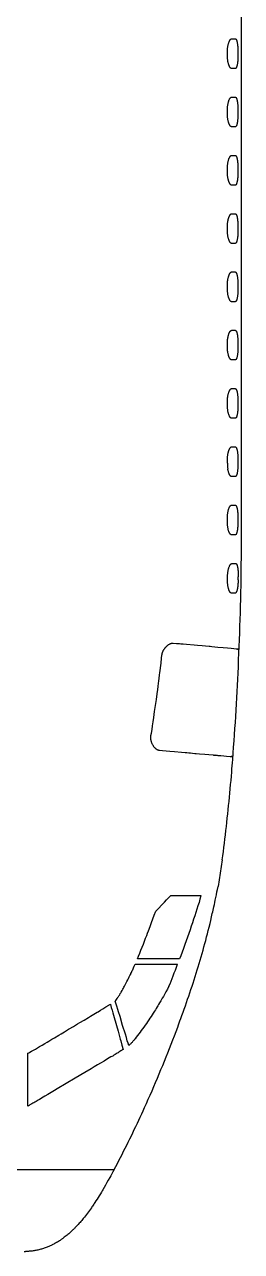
# Model space of a CAD drawing. Extents: x -62750 to 17911, y -49048 to 6133.
# Drawn here: x -222 to 1764, y -49048 to -37821 of the extents above; entities that cross this region are included whole.
import ezdxf

# ---------------------------------------------------------------- set-up
doc = ezdxf.new("R2010")
doc.units = 0
doc.layers.get('0').update_dxf_attribs({"linetype": 'CONTINUOUS'})

msp = doc.modelspace()

# ---------------------------------------------------------------- linework, layer by layer
at = {"color": 7}
for p, q in [((1764, -42698), (1764, -25159)), ((1674, -37951), (1707, -37951)), ((1731, -38073), (1731, -38101)), ((1707, -38223), (1674, -38223)), ((1674, -38485), (1707, -38485)), ((1731, -38607), (1731, -38635)), ((1707, -38757), (1674, -38757)), ((1674, -39018), (1707, -39018)), ((1731, -39140), (1731, -39168)), ((1707, -39290), (1674, -39290)), ((1674, -39552), (1707, -39552)), ((1731, -39674), (1731, -39702)), ((1707, -39824), (1674, -39824)), ((1674, -40085), (1707, -40085)), ((1731, -40207), (1731, -40235)), ((1707, -40357), (1674, -40357)), ((1674, -40618), (1707, -40618)), ((1731, -40740), (1731, -40768)), ((1707, -40890), (1674, -40890)), ((1674, -41152), (1707, -41152)), ((1731, -41274), (1731, -41302)), ((1707, -41424), (1674, -41424)), ((1674, -41685), (1707, -41685)), ((1731, -41807), (1731, -41835)), ((1707, -41957), (1674, -41957)), ((1673, -42219), (1706, -42219)), ((1635, -42369), (1635, -42341)), ((1731, -42341), (1731, -42369)), ((1706, -42491), (1673, -42491)), ((1588, -45464), (1549, -45709)), ((974, -46419), (1179, -46419)), ((-192, -47717), (-192, -47236))]:
    msp.add_line(p, q, dxfattribs=at)
at = {"color": 7, "ltscale": 0.35}
for p, q in [((1635, -38087), (1635, -38073)), ((1635, -38101), (1635, -38087)), ((1635, -38621), (1635, -38607)), ((1635, -38635), (1635, -38621)), ((1635, -39154), (1635, -39140)), ((1635, -39168), (1635, -39154)), ((1635, -39688), (1635, -39674)), ((1635, -40221), (1635, -40207)), ((1635, -40235), (1635, -40221)), ((1635, -40754), (1635, -40740)), ((1635, -40768), (1635, -40754)), ((1635, -41288), (1635, -41274)), ((1635, -41302), (1635, -41288)), ((1635, -41821), (1635, -41807)), ((1635, -41835), (1635, -41821))]:
    msp.add_line(p, q, dxfattribs=at)
at = {"color": 7, "ltscale": 0.350098}
msp.add_line((1635, -39702), (1635, -39688), dxfattribs=at)
at = {"color": 7, "ltscale": 0.011432}
msp.add_line((1763, -42698), (1764, -42698), dxfattribs=at)
at = {"color": 7, "ltscale": 0.253932}
msp.add_line((1478, -43513), (1467, -43513), dxfattribs=at)
at = {"color": 7, "ltscale": 0.017875}
msp.add_line((1742, -43537), (1742, -43537), dxfattribs=at)
at = {"color": 7, "ltscale": 0.02257}
msp.add_line((1262, -44483), (1263, -44483), dxfattribs=at)
at = {"color": 7, "ltscale": 0.031787}
msp.add_line((1506, -44504), (1507, -44505), dxfattribs=at)
at = {"color": 7, "ltscale": 0.000836182}
msp.add_line((1587, -45464), (1587, -45464), dxfattribs=at)
at = {"color": 7, "ltscale": 0.023688}
msp.add_line((1587, -45464), (1588, -45464), dxfattribs=at)
at = {"color": 7, "ltscale": 0.023914}
msp.add_line((1588, -45464), (1587, -45464), dxfattribs=at)
at = {"color": 7, "ltscale": 0.000907806}
msp.add_line((634, -46722), (634, -46722), dxfattribs=at)
at = {"color": 7, "ltscale": 0.00378}
msp.add_line((634, -46722), (634, -46722), dxfattribs=at)
at = {"color": 7, "ltscale": 0.000425159}
msp.add_line((790, -47101), (790, -47101), dxfattribs=at)
at = {"color": 7, "ltscale": 0.004796}
msp.add_line((790, -47101), (790, -47101), dxfattribs=at)
at = {"color": 7, "ltscale": 0.048145}
msp.add_line((-192, -47236), (-192, -47234), dxfattribs=at)
at = {"color": 7}
for points in [[(1635, -38073), (1635, -38066), (1635, -38059), (1636, -38051), (1636, -38044), (1637, -38039), (1637, -38034), (1638, -38029), (1639, -38024), (1639, -38020), (1640, -38015), (1641, -38009), (1643, -38003), (1644, -37998), (1645, -37993), (1647, -37988), (1648, -37984), (1650, -37979), (1651, -37976), (1653, -37972), (1654, -37969), (1656, -37966), (1657, -37965), (1658, -37964), (1659, -37961), (1661, -37959), (1662, -37958), (1662, -37957), (1663, -37956), (1664, -37955), (1666, -37955), (1667, -37954), (1668, -37953), (1669, -37952), (1670, -37952), (1671, -37952), (1672, -37952), (1673, -37951), (1674, -37951)], [(1707, -37951), (1707, -37951), (1708, -37952), (1709, -37952), (1710, -37952), (1710, -37953), (1711, -37953), (1712, -37954), (1713, -37955), (1713, -37955), (1714, -37956), (1715, -37957), (1715, -37958), (1716, -37960), (1717, -37962), (1718, -37963), (1719, -37965), (1720, -37968), (1721, -37971), (1722, -37975), (1723, -37978), (1723, -37982), (1724, -37986), (1725, -37988), (1725, -37991), (1726, -37996), (1727, -38001), (1727, -38006), (1728, -38010), (1728, -38014), (1729, -38022), (1730, -38029), (1730, -38037), (1730, -38045), (1731, -38052), (1731, -38058), (1731, -38063), (1731, -38073)], [(1674, -38223), (1673, -38223), (1672, -38223), (1671, -38223), (1670, -38223), (1669, -38222), (1668, -38222), (1667, -38221), (1665, -38220), (1664, -38219), (1664, -38219), (1663, -38218), (1662, -38217), (1661, -38216), (1660, -38214), (1658, -38212), (1657, -38211), (1656, -38209), (1655, -38207), (1654, -38206), (1654, -38204), (1653, -38202), (1651, -38199), (1650, -38195), (1648, -38191), (1647, -38187), (1646, -38183), (1645, -38180), (1644, -38178), (1643, -38172), (1641, -38166), (1640, -38161), (1639, -38155), (1638, -38149), (1638, -38143), (1637, -38137), (1636, -38131), (1636, -38126), (1636, -38121), (1635, -38116), (1635, -38113), (1635, -38109), (1635, -38101)], [(1731, -38101), (1731, -38111), (1731, -38120), (1730, -38130), (1730, -38139), (1729, -38147), (1729, -38154), (1729, -38159), (1728, -38163), (1727, -38168), (1727, -38174), (1726, -38179), (1725, -38185), (1724, -38190), (1724, -38193), (1723, -38195), (1722, -38199), (1721, -38203), (1720, -38206), (1719, -38209), (1718, -38211), (1718, -38212), (1717, -38214), (1716, -38215), (1715, -38216), (1715, -38218), (1714, -38219), (1713, -38220), (1712, -38221), (1712, -38221), (1711, -38222), (1710, -38222), (1710, -38223), (1709, -38223), (1708, -38223), (1707, -38223), (1707, -38223)], [(1635, -38607), (1635, -38599), (1635, -38592), (1636, -38585), (1636, -38577), (1637, -38572), (1637, -38567), (1638, -38562), (1638, -38559), (1639, -38555), (1640, -38551), (1641, -38547), (1641, -38542), (1643, -38537), (1644, -38531), (1645, -38526), (1647, -38521), (1648, -38519), (1649, -38516), (1649, -38514), (1650, -38512), (1652, -38509), (1653, -38505), (1655, -38502), (1656, -38500), (1658, -38497), (1659, -38495), (1661, -38493), (1662, -38492), (1662, -38491), (1663, -38490), (1664, -38489), (1666, -38488), (1667, -38487), (1668, -38486), (1669, -38486), (1670, -38486), (1671, -38485), (1672, -38485), (1673, -38485), (1674, -38485)], [(1707, -38485), (1707, -38485), (1708, -38485), (1709, -38485), (1710, -38486), (1710, -38486), (1711, -38486), (1712, -38487), (1712, -38487), (1713, -38488), (1714, -38489), (1715, -38490), (1715, -38491), (1716, -38492), (1716, -38493), (1717, -38494), (1718, -38497), (1719, -38499), (1720, -38501), (1720, -38503), (1721, -38505), (1722, -38508), (1722, -38510), (1723, -38513), (1724, -38517), (1725, -38521), (1725, -38524), (1726, -38527), (1727, -38534), (1728, -38541), (1728, -38546), (1729, -38552), (1729, -38559), (1730, -38563), (1730, -38568), (1730, -38578), (1731, -38587), (1731, -38597), (1731, -38607)], [(1674, -38757), (1672, -38757), (1671, -38757), (1670, -38756), (1669, -38756), (1668, -38755), (1667, -38755), (1667, -38754), (1666, -38754), (1664, -38753), (1663, -38751), (1662, -38750), (1661, -38749), (1659, -38747), (1659, -38746), (1658, -38745), (1657, -38743), (1656, -38742), (1655, -38739), (1653, -38736), (1652, -38733), (1650, -38730), (1649, -38727), (1648, -38724), (1647, -38720), (1646, -38718), (1645, -38715), (1645, -38713), (1644, -38710), (1642, -38704), (1641, -38698), (1640, -38692), (1639, -38686), (1638, -38681), (1637, -38675), (1637, -38669), (1636, -38663), (1636, -38657), (1636, -38654), (1635, -38650), (1635, -38646), (1635, -38642), (1635, -38635)], [(1731, -38635), (1731, -38644), (1731, -38653), (1730, -38662), (1730, -38671), (1729, -38680), (1729, -38687), (1728, -38694), (1728, -38701), (1727, -38707), (1726, -38714), (1725, -38717), (1725, -38720), (1724, -38724), (1723, -38728), (1722, -38732), (1721, -38735), (1720, -38739), (1720, -38741), (1719, -38743), (1718, -38744), (1718, -38746), (1717, -38748), (1716, -38749), (1715, -38750), (1715, -38751), (1714, -38752), (1713, -38753), (1712, -38754), (1712, -38755), (1711, -38755), (1710, -38756), (1710, -38756), (1709, -38756), (1708, -38757), (1707, -38757), (1707, -38757)], [(1635, -39140), (1635, -39134), (1635, -39128), (1636, -39122), (1636, -39115), (1636, -39109), (1637, -39103), (1638, -39098), (1638, -39093), (1639, -39088), (1640, -39082), (1641, -39076), (1643, -39070), (1644, -39065), (1645, -39062), (1645, -39059), (1647, -39054), (1648, -39052), (1649, -39050), (1649, -39047), (1650, -39045), (1652, -39042), (1653, -39039), (1655, -39036), (1656, -39033), (1658, -39030), (1659, -39028), (1661, -39026), (1662, -39025), (1662, -39024), (1663, -39023), (1664, -39022), (1666, -39021), (1667, -39020), (1668, -39020), (1669, -39019), (1670, -39019), (1671, -39019), (1672, -39018), (1673, -39018), (1674, -39018)], [(1707, -39018), (1707, -39018), (1708, -39018), (1709, -39019), (1710, -39019), (1710, -39019), (1711, -39020), (1712, -39021), (1713, -39022), (1713, -39022), (1714, -39023), (1715, -39024), (1715, -39025), (1716, -39027), (1717, -39029), (1718, -39030), (1719, -39032), (1720, -39035), (1721, -39038), (1722, -39042), (1723, -39045), (1723, -39049), (1724, -39052), (1725, -39055), (1725, -39058), (1726, -39063), (1727, -39068), (1727, -39073), (1728, -39077), (1728, -39081), (1729, -39089), (1730, -39096), (1730, -39104), (1730, -39112), (1731, -39119), (1731, -39124), (1731, -39130), (1731, -39140)], [(1674, -39290), (1672, -39290), (1671, -39290), (1670, -39290), (1669, -39289), (1668, -39289), (1667, -39288), (1667, -39288), (1666, -39287), (1664, -39286), (1663, -39285), (1662, -39283), (1661, -39282), (1659, -39281), (1659, -39279), (1658, -39278), (1657, -39277), (1656, -39275), (1655, -39273), (1653, -39270), (1652, -39267), (1650, -39263), (1649, -39260), (1648, -39257), (1647, -39254), (1646, -39251), (1645, -39249), (1645, -39246), (1644, -39243), (1642, -39238), (1641, -39232), (1640, -39226), (1639, -39220), (1638, -39214), (1637, -39208), (1637, -39202), (1636, -39197), (1636, -39191), (1636, -39187), (1635, -39183), (1635, -39179), (1635, -39176), (1635, -39168)], [(1731, -39168), (1731, -39176), (1731, -39186), (1730, -39196), (1730, -39201), (1730, -39206), (1729, -39214), (1729, -39221), (1728, -39228), (1728, -39234), (1727, -39241), (1726, -39248), (1725, -39251), (1725, -39254), (1724, -39257), (1724, -39260), (1722, -39264), (1721, -39268), (1721, -39270), (1720, -39272), (1719, -39275), (1719, -39277), (1718, -39279), (1717, -39281), (1716, -39282), (1715, -39283), (1715, -39285), (1714, -39286), (1713, -39287), (1712, -39288), (1712, -39288), (1711, -39289), (1710, -39289), (1710, -39289), (1709, -39290), (1708, -39290), (1707, -39290), (1707, -39290)], [(1635, -39674), (1635, -39666), (1635, -39659), (1636, -39652), (1636, -39644), (1637, -39639), (1637, -39634), (1638, -39629), (1639, -39622), (1640, -39616), (1641, -39613), (1641, -39609), (1642, -39606), (1643, -39603), (1644, -39598), (1645, -39593), (1647, -39588), (1648, -39584), (1650, -39580), (1651, -39576), (1653, -39573), (1654, -39570), (1656, -39567), (1657, -39565), (1658, -39564), (1659, -39562), (1661, -39559), (1662, -39559), (1662, -39558), (1663, -39557), (1664, -39556), (1666, -39555), (1667, -39554), (1668, -39553), (1669, -39553), (1670, -39552), (1671, -39552), (1672, -39552), (1673, -39552), (1674, -39552)], [(1707, -39552), (1707, -39552), (1708, -39552), (1709, -39552), (1710, -39552), (1710, -39553), (1711, -39553), (1712, -39554), (1713, -39555), (1713, -39556), (1714, -39556), (1715, -39557), (1715, -39558), (1716, -39560), (1717, -39562), (1718, -39564), (1719, -39565), (1720, -39568), (1721, -39571), (1722, -39575), (1723, -39578), (1723, -39582), (1724, -39586), (1725, -39589), (1725, -39592), (1726, -39596), (1727, -39601), (1727, -39606), (1728, -39610), (1728, -39614), (1729, -39622), (1730, -39630), (1730, -39637), (1730, -39645), (1731, -39653), (1731, -39658), (1731, -39663), (1731, -39674)], [(1674, -39824), (1673, -39824), (1672, -39824), (1671, -39823), (1670, -39823), (1669, -39823), (1668, -39822), (1667, -39821), (1665, -39820), (1664, -39819), (1664, -39819), (1663, -39818), (1662, -39817), (1661, -39816), (1660, -39814), (1658, -39813), (1657, -39811), (1656, -39809), (1655, -39807), (1654, -39806), (1654, -39804), (1653, -39802), (1651, -39799), (1650, -39795), (1648, -39791), (1647, -39787), (1646, -39783), (1645, -39781), (1644, -39778), (1643, -39772), (1641, -39767), (1640, -39761), (1639, -39755), (1638, -39750), (1638, -39744), (1637, -39738), (1636, -39731), (1636, -39727), (1636, -39722), (1635, -39717), (1635, -39713), (1635, -39709), (1635, -39702)], [(1731, -39702), (1731, -39711), (1731, -39720), (1730, -39730), (1730, -39739), (1729, -39747), (1729, -39755), (1729, -39759), (1728, -39763), (1727, -39769), (1727, -39774), (1726, -39779), (1725, -39785), (1724, -39790), (1724, -39793), (1723, -39795), (1722, -39799), (1721, -39803), (1720, -39806), (1719, -39809), (1718, -39811), (1718, -39812), (1717, -39815), (1716, -39816), (1715, -39817), (1715, -39818), (1714, -39819), (1713, -39820), (1712, -39821), (1712, -39822), (1711, -39822), (1710, -39822), (1710, -39823), (1709, -39823), (1708, -39823), (1707, -39824), (1707, -39824)], [(1635, -40207), (1635, -40200), (1635, -40192), (1636, -40185), (1636, -40178), (1637, -40172), (1637, -40167), (1638, -40162), (1639, -40158), (1639, -40153), (1640, -40149), (1641, -40143), (1643, -40137), (1644, -40131), (1645, -40126), (1647, -40122), (1648, -40117), (1650, -40113), (1651, -40109), (1653, -40106), (1654, -40103), (1656, -40100), (1657, -40098), (1658, -40097), (1659, -40095), (1661, -40093), (1662, -40092), (1662, -40091), (1663, -40090), (1664, -40089), (1666, -40088), (1667, -40087), (1668, -40086), (1669, -40086), (1670, -40086), (1671, -40085), (1672, -40085), (1673, -40085), (1674, -40085)], [(1707, -40085), (1707, -40085), (1708, -40085), (1709, -40086), (1710, -40086), (1710, -40086), (1711, -40087), (1712, -40087), (1712, -40088), (1713, -40088), (1714, -40089), (1715, -40091), (1715, -40091), (1716, -40092), (1716, -40093), (1717, -40095), (1718, -40097), (1719, -40099), (1720, -40102), (1720, -40104), (1721, -40106), (1722, -40108), (1722, -40110), (1723, -40114), (1724, -40117), (1725, -40121), (1725, -40124), (1726, -40128), (1727, -40134), (1728, -40141), (1728, -40147), (1729, -40153), (1729, -40159), (1730, -40163), (1730, -40168), (1730, -40178), (1731, -40187), (1731, -40197), (1731, -40207)], [(1674, -40357), (1673, -40357), (1672, -40357), (1671, -40357), (1670, -40356), (1669, -40356), (1668, -40355), (1667, -40355), (1665, -40354), (1664, -40353), (1664, -40352), (1663, -40351), (1662, -40351), (1661, -40350), (1660, -40348), (1658, -40346), (1657, -40344), (1656, -40342), (1655, -40341), (1654, -40339), (1654, -40337), (1653, -40336), (1651, -40332), (1650, -40329), (1648, -40325), (1647, -40321), (1646, -40317), (1645, -40314), (1644, -40311), (1643, -40306), (1641, -40300), (1640, -40294), (1639, -40289), (1638, -40283), (1638, -40277), (1637, -40271), (1636, -40265), (1636, -40260), (1636, -40255), (1635, -40250), (1635, -40246), (1635, -40243), (1635, -40235)], [(1731, -40235), (1731, -40244), (1731, -40254), (1730, -40263), (1730, -40272), (1729, -40280), (1729, -40288), (1729, -40292), (1728, -40296), (1727, -40302), (1727, -40307), (1726, -40312), (1725, -40318), (1724, -40324), (1724, -40326), (1723, -40329), (1722, -40333), (1721, -40336), (1720, -40340), (1719, -40343), (1718, -40344), (1718, -40346), (1717, -40348), (1716, -40349), (1715, -40350), (1715, -40351), (1714, -40352), (1713, -40353), (1712, -40355), (1712, -40355), (1711, -40355), (1710, -40356), (1710, -40356), (1709, -40357), (1708, -40357), (1707, -40357), (1707, -40357)], [(1635, -40740), (1635, -40733), (1635, -40726), (1636, -40718), (1636, -40711), (1637, -40706), (1637, -40701), (1638, -40696), (1638, -40692), (1639, -40689), (1640, -40685), (1641, -40680), (1641, -40676), (1643, -40670), (1644, -40665), (1645, -40660), (1647, -40655), (1648, -40650), (1649, -40648), (1650, -40646), (1651, -40644), (1652, -40642), (1653, -40639), (1655, -40636), (1656, -40633), (1658, -40631), (1659, -40628), (1661, -40626), (1662, -40625), (1662, -40624), (1663, -40623), (1665, -40622), (1666, -40622), (1667, -40621), (1668, -40620), (1670, -40619), (1670, -40619), (1671, -40619), (1672, -40619), (1673, -40618), (1674, -40618)], [(1707, -40618), (1707, -40618), (1708, -40619), (1709, -40619), (1710, -40619), (1710, -40620), (1711, -40620), (1712, -40620), (1712, -40621), (1713, -40622), (1714, -40623), (1715, -40624), (1715, -40625), (1716, -40626), (1716, -40627), (1717, -40628), (1718, -40630), (1719, -40632), (1720, -40635), (1720, -40637), (1721, -40639), (1722, -40641), (1722, -40643), (1723, -40647), (1724, -40651), (1725, -40655), (1725, -40658), (1726, -40661), (1727, -40667), (1728, -40674), (1728, -40680), (1729, -40686), (1729, -40692), (1730, -40697), (1730, -40702), (1730, -40711), (1731, -40721), (1731, -40731), (1731, -40740)], [(1674, -40890), (1672, -40890), (1671, -40890), (1670, -40890), (1669, -40889), (1668, -40889), (1667, -40888), (1667, -40888), (1666, -40887), (1664, -40886), (1663, -40885), (1662, -40884), (1661, -40882), (1659, -40881), (1659, -40880), (1658, -40878), (1657, -40877), (1656, -40875), (1655, -40873), (1653, -40870), (1652, -40867), (1650, -40863), (1649, -40860), (1648, -40857), (1647, -40854), (1646, -40851), (1645, -40849), (1645, -40846), (1644, -40843), (1642, -40838), (1641, -40832), (1640, -40826), (1639, -40820), (1638, -40814), (1637, -40808), (1637, -40803), (1636, -40797), (1636, -40791), (1636, -40787), (1635, -40783), (1635, -40780), (1635, -40776), (1635, -40768)], [(1731, -40768), (1731, -40778), (1731, -40787), (1730, -40797), (1730, -40806), (1729, -40814), (1729, -40821), (1729, -40826), (1728, -40830), (1727, -40835), (1727, -40841), (1726, -40846), (1725, -40852), (1724, -40857), (1724, -40860), (1723, -40862), (1722, -40866), (1721, -40870), (1720, -40873), (1719, -40876), (1718, -40878), (1718, -40879), (1717, -40881), (1716, -40882), (1715, -40883), (1715, -40885), (1714, -40886), (1713, -40887), (1712, -40888), (1712, -40888), (1711, -40889), (1710, -40889), (1710, -40890), (1709, -40890), (1708, -40890), (1707, -40890), (1707, -40890)], [(1635, -41274), (1635, -41266), (1635, -41259), (1636, -41252), (1636, -41244), (1637, -41239), (1637, -41234), (1638, -41229), (1639, -41225), (1639, -41220), (1640, -41216), (1641, -41210), (1643, -41204), (1644, -41198), (1645, -41193), (1647, -41189), (1648, -41184), (1650, -41180), (1651, -41176), (1653, -41173), (1654, -41170), (1656, -41167), (1657, -41165), (1658, -41164), (1659, -41162), (1661, -41160), (1662, -41159), (1662, -41158), (1663, -41157), (1664, -41156), (1666, -41155), (1667, -41154), (1668, -41153), (1669, -41153), (1670, -41153), (1671, -41152), (1672, -41152), (1673, -41152), (1674, -41152)], [(1707, -41152), (1707, -41152), (1708, -41152), (1709, -41152), (1710, -41153), (1710, -41153), (1711, -41153), (1712, -41154), (1713, -41155), (1713, -41156), (1714, -41157), (1715, -41157), (1715, -41158), (1716, -41160), (1717, -41162), (1718, -41164), (1719, -41165), (1720, -41168), (1721, -41172), (1722, -41175), (1723, -41179), (1723, -41182), (1724, -41186), (1725, -41189), (1725, -41192), (1726, -41197), (1727, -41201), (1727, -41207), (1728, -41210), (1728, -41214), (1729, -41222), (1730, -41230), (1730, -41237), (1730, -41245), (1731, -41253), (1731, -41258), (1731, -41263), (1731, -41274)], [(1674, -41424), (1673, -41424), (1672, -41424), (1671, -41424), (1670, -41423), (1669, -41423), (1668, -41422), (1667, -41422), (1665, -41421), (1664, -41420), (1664, -41419), (1663, -41418), (1662, -41417), (1661, -41416), (1660, -41414), (1658, -41413), (1657, -41411), (1656, -41409), (1655, -41408), (1654, -41406), (1654, -41404), (1653, -41403), (1651, -41399), (1650, -41395), (1648, -41392), (1647, -41388), (1646, -41384), (1645, -41381), (1644, -41378), (1643, -41373), (1641, -41367), (1640, -41361), (1639, -41356), (1638, -41350), (1638, -41344), (1637, -41338), (1636, -41332), (1636, -41327), (1636, -41322), (1635, -41317), (1635, -41313), (1635, -41309), (1635, -41302)], [(1731, -41302), (1731, -41311), (1731, -41321), (1730, -41330), (1730, -41339), (1729, -41347), (1729, -41355), (1729, -41359), (1728, -41363), (1727, -41369), (1727, -41374), (1726, -41379), (1725, -41385), (1724, -41390), (1724, -41393), (1723, -41396), (1722, -41399), (1721, -41403), (1720, -41406), (1719, -41410), (1718, -41411), (1718, -41413), (1717, -41415), (1716, -41416), (1715, -41417), (1715, -41418), (1714, -41419), (1713, -41420), (1712, -41421), (1712, -41422), (1711, -41422), (1710, -41423), (1710, -41423), (1709, -41423), (1708, -41424), (1707, -41424), (1707, -41424)], [(1635, -41807), (1635, -41801), (1635, -41795), (1636, -41789), (1636, -41783), (1636, -41777), (1637, -41774), (1637, -41770), (1638, -41765), (1638, -41761), (1639, -41756), (1640, -41750), (1641, -41744), (1642, -41738), (1644, -41733), (1644, -41730), (1645, -41727), (1646, -41723), (1648, -41720), (1649, -41716), (1650, -41712), (1652, -41709), (1653, -41705), (1655, -41702), (1656, -41701), (1657, -41699), (1658, -41697), (1659, -41696), (1660, -41694), (1661, -41693), (1662, -41692), (1663, -41691), (1664, -41690), (1665, -41689), (1666, -41688), (1667, -41687), (1669, -41686), (1670, -41686), (1671, -41686), (1672, -41685), (1674, -41685)], [(1707, -41685), (1708, -41685), (1709, -41686), (1710, -41686), (1710, -41686), (1711, -41687), (1712, -41688), (1713, -41689), (1714, -41690), (1715, -41692), (1716, -41694), (1717, -41695), (1717, -41696), (1718, -41697), (1719, -41699), (1720, -41702), (1721, -41705), (1722, -41709), (1723, -41713), (1724, -41717), (1724, -41719), (1725, -41722), (1726, -41728), (1727, -41735), (1727, -41739), (1728, -41743), (1728, -41747), (1729, -41751), (1729, -41760), (1730, -41769), (1730, -41778), (1731, -41787), (1731, -41792), (1731, -41797), (1731, -41807)], [(1731, -41835), (1731, -41844), (1731, -41853), (1730, -41862), (1730, -41871), (1730, -41880), (1729, -41888)], [(1674, -41957), (1673, -41957), (1672, -41957), (1671, -41957), (1669, -41956), (1669, -41956), (1668, -41956), (1667, -41955), (1667, -41955), (1665, -41954), (1664, -41953), (1663, -41952), (1662, -41950), (1660, -41949), (1660, -41948), (1659, -41947), (1658, -41945), (1657, -41944), (1656, -41943), (1655, -41941), (1654, -41939), (1654, -41938), (1652, -41934), (1650, -41930), (1649, -41926), (1647, -41922), (1646, -41917), (1644, -41912), (1643, -41906), (1641, -41900), (1640, -41894), (1639, -41888)], [(1729, -41888), (1728, -41896), (1728, -41901), (1727, -41908), (1726, -41914), (1725, -41920), (1724, -41923), (1724, -41926), (1723, -41928), (1723, -41931), (1722, -41934), (1721, -41938), (1720, -41941), (1719, -41944), (1718, -41945), (1717, -41946), (1717, -41948), (1716, -41949), (1715, -41950), (1714, -41952), (1714, -41953), (1713, -41954), (1712, -41955), (1711, -41956), (1710, -41956), (1709, -41957), (1709, -41957), (1708, -41957), (1707, -41957), (1707, -41957)], [(1635, -42341), (1635, -42335), (1635, -42330), (1635, -42324), (1635, -42318), (1636, -42312), (1636, -42306), (1637, -42300), (1638, -42294), (1639, -42288)], [(1639, -42288), (1640, -42282), (1641, -42277), (1642, -42271), (1643, -42266), (1644, -42261), (1646, -42256), (1647, -42252), (1649, -42248), (1651, -42244), (1652, -42240), (1653, -42238), (1654, -42237), (1655, -42234), (1656, -42232), (1657, -42231), (1659, -42228), (1660, -42226), (1661, -42225), (1662, -42224), (1663, -42223), (1664, -42222), (1665, -42222), (1667, -42221), (1668, -42220), (1669, -42219), (1670, -42219), (1670, -42219), (1671, -42219), (1672, -42219), (1673, -42219)], [(1706, -42219), (1707, -42219), (1707, -42219), (1708, -42219), (1708, -42219), (1709, -42219), (1710, -42220), (1711, -42220), (1711, -42221), (1712, -42221), (1712, -42222), (1713, -42223), (1715, -42225), (1716, -42226), (1717, -42228), (1717, -42230), (1718, -42232), (1719, -42234), (1720, -42236), (1720, -42238), (1721, -42242), (1723, -42246), (1724, -42251), (1725, -42256), (1726, -42262), (1726, -42268), (1727, -42274), (1728, -42281), (1729, -42288)], [(1729, -42288), (1729, -42293), (1729, -42298), (1730, -42306), (1730, -42315), (1731, -42323), (1731, -42332), (1731, -42341)], [(1673, -42491), (1672, -42491), (1671, -42490), (1670, -42490), (1670, -42490), (1669, -42490), (1668, -42490), (1668, -42489), (1666, -42488), (1665, -42487), (1663, -42486), (1662, -42485), (1661, -42484), (1661, -42483), (1659, -42481), (1657, -42479), (1656, -42476), (1654, -42474), (1653, -42471), (1652, -42469), (1651, -42467), (1650, -42465), (1649, -42463), (1648, -42459), (1646, -42454), (1645, -42449), (1643, -42444), (1642, -42439), (1641, -42433), (1640, -42427), (1639, -42421), (1638, -42415), (1637, -42409), (1636, -42402), (1636, -42396), (1635, -42389), (1635, -42382), (1635, -42375), (1635, -42369)], [(1731, -42369), (1731, -42376), (1731, -42385), (1730, -42393), (1730, -42402), (1729, -42410), (1729, -42418), (1728, -42426), (1727, -42434), (1727, -42438), (1726, -42442), (1726, -42447), (1725, -42451), (1724, -42456), (1724, -42458), (1723, -42461), (1722, -42465), (1721, -42468), (1720, -42471), (1719, -42474), (1718, -42477), (1718, -42479), (1717, -42480), (1716, -42482), (1715, -42483), (1714, -42485), (1714, -42486), (1713, -42486), (1713, -42487), (1712, -42488), (1711, -42489), (1710, -42489), (1709, -42490), (1708, -42490), (1707, -42491), (1706, -42491)], [(1636, -42874), (1637, -42868), (1637, -42861), (1637, -42854), (1638, -42848), (1638, -42841), (1639, -42835), (1640, -42829), (1641, -42822), (1642, -42816), (1643, -42810), (1645, -42804), (1646, -42801), (1646, -42798), (1647, -42795), (1648, -42792), (1649, -42788), (1651, -42783), (1653, -42779), (1654, -42777), (1654, -42775), (1656, -42772), (1657, -42769), (1659, -42767), (1660, -42764), (1662, -42762), (1663, -42760), (1664, -42759), (1665, -42758), (1666, -42757), (1667, -42756), (1668, -42755), (1670, -42754), (1671, -42754), (1672, -42753), (1673, -42753), (1674, -42753), (1675, -42752), (1676, -42752), (1676, -42752)], [(1676, -42752), (1694, -42752), (1710, -42752)], [(1710, -42752), (1711, -42752), (1712, -42752), (1713, -42752), (1713, -42753), (1714, -42753), (1715, -42754), (1716, -42754), (1716, -42755), (1717, -42756), (1718, -42757), (1719, -42758), (1719, -42759), (1720, -42760), (1721, -42762), (1721, -42763), (1722, -42764), (1722, -42766), (1723, -42768), (1723, -42769), (1724, -42771), (1725, -42775), (1726, -42779), (1727, -42784), (1728, -42787), (1728, -42790), (1729, -42793), (1729, -42796), (1730, -42803), (1731, -42806), (1731, -42810), (1732, -42818), (1732, -42826), (1733, -42835), (1733, -42843), (1733, -42853), (1733, -42863), (1733, -42873)], [(1735, -43696), (1738, -43634), (1741, -43573), (1743, -43511), (1746, -43450), (1748, -43388), (1750, -43327), (1752, -43265), (1754, -43204), (1755, -43142), (1757, -43080), (1758, -43016), (1760, -42953), (1761, -42889), (1762, -42825), (1762, -42761), (1763, -42698)], [(1673, -43024), (1672, -43024), (1671, -43024), (1670, -43024), (1669, -43023), (1668, -43023), (1668, -43023), (1666, -43022), (1665, -43021), (1664, -43020), (1662, -43019), (1661, -43017), (1660, -43016), (1659, -43015), (1658, -43014), (1657, -43011), (1655, -43009), (1654, -43007), (1653, -43004), (1651, -43001), (1651, -42999), (1650, -42997), (1649, -42995), (1648, -42993), (1647, -42988), (1645, -42983), (1644, -42978), (1643, -42973), (1642, -42970), (1641, -42967), (1640, -42961), (1639, -42955), (1638, -42948), (1638, -42942), (1637, -42935), (1637, -42929), (1636, -42922), (1636, -42915), (1636, -42909), (1636, -42902)], [(1733, -42901), (1733, -42911), (1732, -42920), (1732, -42930), (1731, -42939), (1730, -42948), (1730, -42956), (1729, -42964), (1728, -42971), (1727, -42975), (1727, -42978), (1726, -42984), (1725, -42988), (1724, -42993), (1723, -42997), (1722, -43001), (1721, -43003), (1720, -43005), (1719, -43008), (1718, -43011), (1717, -43013), (1716, -43015), (1715, -43017), (1714, -43019), (1714, -43019), (1713, -43020), (1712, -43021), (1712, -43021), (1711, -43022), (1710, -43023), (1710, -43023), (1709, -43023), (1708, -43024), (1707, -43024), (1707, -43024)], [(1707, -43024), (1691, -43024), (1673, -43024)], [(1140, -43484), (1137, -43484), (1134, -43484), (1132, -43484), (1129, -43484), (1126, -43484), (1124, -43485), (1121, -43485), (1119, -43486), (1117, -43487), (1115, -43487), (1114, -43488), (1110, -43489), (1107, -43491), (1104, -43492), (1101, -43494), (1097, -43496), (1094, -43498), (1091, -43500), (1088, -43502), (1086, -43503), (1084, -43505), (1082, -43506), (1081, -43508), (1077, -43511), (1074, -43514), (1070, -43517), (1068, -43519), (1067, -43521), (1065, -43523), (1062, -43526), (1060, -43528), (1058, -43532), (1055, -43535), (1053, -43538), (1051, -43542), (1049, -43545), (1047, -43549), (1045, -43553), (1043, -43557), (1042, -43559), (1041, -43561), (1040, -43563), (1039, -43566), (1038, -43569), (1037, -43572), (1036, -43576), (1035, -43579), (1034, -43583), (1034, -43587), (1033, -43590)], [(1197, -43489), (1169, -43486), (1140, -43484)], [(1362, -43503), (1330, -43501), (1261, -43495), (1230, -43492), (1208, -43490), (1197, -43489)], [(1467, -43513), (1433, -43510), (1405, -43507), (1362, -43503)], [(1742, -43537), (1742, -43537), (1735, -43536), (1721, -43535), (1693, -43532), (1669, -43530), (1636, -43527), (1595, -43524), (1548, -43520), (1493, -43515), (1478, -43513)], [(1716, -43534), (1726, -43535), (1732, -43536), (1733, -43536)], [(1733, -43536), (1740, -43536), (1741, -43537), (1742, -43537)], [(1033, -43590), (1030, -43619), (1025, -43663), (1022, -43685), (1019, -43707), (1016, -43736)], [(1588, -45464), (1593, -45426), (1598, -45388), (1603, -45350), (1608, -45312), (1612, -45274), (1617, -45236), (1621, -45197), (1626, -45159), (1630, -45121), (1634, -45083), (1638, -45044), (1642, -45006), (1646, -44968), (1650, -44929), (1654, -44891), (1657, -44853), (1661, -44814), (1664, -44776), (1668, -44738), (1671, -44699), (1674, -44661), (1677, -44632), (1679, -44603), (1681, -44575), (1684, -44546), (1688, -44489), (1692, -44433), (1696, -44376), (1700, -44320), (1704, -44263), (1708, -44207), (1711, -44151), (1714, -44094), (1718, -44038), (1721, -43981), (1724, -43925), (1727, -43868), (1730, -43812), (1733, -43755), (1735, -43699), (1738, -43643)], [(1011, -43775), (1008, -43802), (1004, -43828), (1002, -43848), (998, -43877), (994, -43906), (989, -43945), (982, -43996), (977, -44032), (974, -44053), (966, -44108), (958, -44163), (952, -44200), (947, -44237), (942, -44270), (939, -44286), (936, -44308), (932, -44329)], [(1016, -43736), (1014, -43749), (1011, -43775)], [(932, -44329), (932, -44332), (931, -44336), (931, -44340), (931, -44343), (931, -44347), (931, -44350), (931, -44354), (931, -44356), (932, -44358), (932, -44363), (933, -44367), (934, -44371), (935, -44375), (936, -44379), (937, -44382), (938, -44385), (939, -44389), (940, -44391), (941, -44393), (943, -44398), (945, -44402), (947, -44406), (949, -44410), (952, -44414), (954, -44418), (957, -44422), (960, -44426), (963, -44429), (965, -44433), (968, -44436), (971, -44439), (973, -44440), (974, -44442), (977, -44444), (979, -44446), (981, -44447), (984, -44449), (987, -44451), (989, -44453), (991, -44454), (992, -44455), (994, -44456), (995, -44456), (998, -44457), (1001, -44458), (1003, -44459), (1006, -44460), (1008, -44461), (1011, -44461), (1013, -44461)], [(1013, -44461), (1042, -44464), (1108, -44469), (1152, -44473), (1216, -44479), (1249, -44482), (1262, -44483)], [(1263, -44483), (1281, -44485), (1296, -44486), (1315, -44488), (1340, -44490)], [(1338, -44490), (1348, -44491), (1381, -44493), (1429, -44498), (1466, -44501), (1506, -44504)], [(1507, -44505), (1520, -44506), (1522, -44506)], [(1522, -44506), (1520, -44506), (1519, -44506), (1519, -44506), (1519, -44506), (1519, -44506)], [(1519, -44506), (1519, -44506), (1521, -44506), (1525, -44506), (1533, -44507), (1540, -44507), (1546, -44508)], [(1522, -44506), (1522, -44506), (1522, -44506), (1522, -44506)], [(1546, -44508), (1575, -44510), (1603, -44513), (1628, -44515), (1661, -44518), (1672, -44519), (1678, -44519), (1683, -44520), (1684, -44520), (1684, -44520), (1685, -44520), (1685, -44520), (1685, -44520), (1686, -44520), (1686, -44520), (1686, -44520), (1686, -44520), (1686, -44520), (1686, -44520), (1686, -44520), (1686, -44520), (1686, -44520), (1686, -44520), (1685, -44520), (1685, -44520)], [(1682, -44520), (1678, -44519), (1669, -44519)], [(1685, -44520), (1685, -44520), (1685, -44520), (1685, -44520), (1685, -44520), (1685, -44520), (1685, -44520), (1685, -44520), (1685, -44520), (1685, -44520), (1685, -44520), (1685, -44520), (1685, -44520), (1685, -44520), (1684, -44520), (1684, -44520), (1682, -44520)], [(598, -48297), (613, -48270), (628, -48243), (642, -48215), (656, -48187), (671, -48159), (685, -48131), (700, -48103), (714, -48075), (728, -48047), (742, -48018), (756, -47990), (770, -47961), (783, -47932), (797, -47904), (811, -47875), (824, -47846), (837, -47818), (851, -47789), (864, -47760), (877, -47731), (885, -47712), (894, -47693), (911, -47654), (928, -47616), (945, -47577), (962, -47538), (978, -47500), (995, -47461), (1011, -47422), (1027, -47384), (1043, -47345), (1059, -47306), (1074, -47267), (1090, -47229), (1105, -47190), (1120, -47151), (1135, -47112), (1150, -47073), (1165, -47034), (1180, -46995), (1187, -46975), (1194, -46956), (1201, -46936), (1209, -46917), (1219, -46887), (1230, -46858), (1240, -46829), (1251, -46799), (1261, -46770), (1271, -46740), (1281, -46710), (1291, -46681), (1301, -46651), (1311, -46621), (1321, -46592), (1330, -46562), (1340, -46532), (1349, -46502), (1358, -46472), (1367, -46442), (1377, -46412), (1385, -46382), (1394, -46352), (1403, -46322), (1412, -46292), (1420, -46261), (1428, -46231), (1437, -46201), (1445, -46170), (1453, -46140), (1460, -46110), (1468, -46079), (1476, -46048), (1483, -46018), (1490, -45987), (1497, -45956), (1501, -45941), (1504, -45925), (1508, -45910), (1511, -45895), (1516, -45874), (1520, -45854), (1524, -45833), (1529, -45808), (1534, -45783), (1539, -45758), (1544, -45734), (1549, -45709)], [(979, -45934), (1006, -45906), (1033, -45878), (1046, -45864), (1060, -45850), (1078, -45831), (1096, -45813), (1114, -45794)], [(1393, -45794), (1384, -45824), (1375, -45854), (1365, -45884), (1356, -45915), (1346, -45945), (1336, -45975), (1326, -46006), (1315, -46039), (1304, -46072), (1293, -46105), (1281, -46138), (1270, -46171), (1258, -46205), (1245, -46239), (1233, -46274), (1221, -46308), (1208, -46342), (1198, -46369)], [(811, -46369), (822, -46344), (833, -46317), (844, -46290), (855, -46263), (866, -46235), (876, -46209), (886, -46182), (897, -46155), (904, -46135), (912, -46114), (927, -46073), (940, -46038), (953, -46004), (966, -45969), (979, -45934)], [(756, -46495), (761, -46485), (764, -46478), (768, -46469), (776, -46452), (783, -46436), (790, -46419)], [(790, -46419), (839, -46419), (894, -46419), (974, -46419)], [(1198, -46369), (1039, -46369), (925, -46369), (835, -46369), (811, -46369)], [(634, -46722), (639, -46714), (642, -46709), (649, -46698), (655, -46687), (659, -46680), (663, -46674), (671, -46661), (678, -46647), (683, -46639), (688, -46630), (692, -46621), (697, -46613), (706, -46595), (716, -46577), (723, -46563), (730, -46549), (737, -46535), (743, -46522), (750, -46509), (752, -46504), (756, -46495)], [(1100, -46621), (1086, -46647), (1072, -46672), (1065, -46685), (1058, -46697), (1049, -46714), (1039, -46731), (1032, -46742), (1026, -46753), (1015, -46771), (1005, -46789)], [(-192, -47234), (-183, -47229), (-174, -47224), (-159, -47216), (-140, -47206), (-122, -47195), (-104, -47185), (-84, -47173), (-60, -47159), (-37, -47146), (-15, -47133), (0, -47124), (29, -47106), (51, -47093), (92, -47068), (113, -47055), (144, -47037), (182, -47014), (187, -47011), (225, -46988), (264, -46965), (284, -46953), (324, -46930), (363, -46906), (382, -46895), (412, -46877), (442, -46859), (451, -46854), (473, -46841), (494, -46828), (504, -46822), (514, -46816), (523, -46810), (533, -46804), (539, -46800), (544, -46797), (550, -46793), (554, -46790), (559, -46787), (564, -46784)], [(564, -46784), (564, -46786), (564, -46787), (565, -46789)], [(565, -46789), (572, -46815), (579, -46840), (586, -46863), (599, -46908), (634, -47031), (655, -47105), (659, -47121), (670, -47160), (681, -47198)], [(732, -47163), (726, -47142), (719, -47120), (710, -47090), (701, -47060), (676, -46979), (652, -46898), (639, -46856), (632, -46835), (623, -46803), (609, -46758)], [(1005, -46789), (999, -46799), (992, -46809), (984, -46823), (976, -46836), (967, -46850), (957, -46866), (947, -46882), (937, -46897), (926, -46913), (916, -46928), (904, -46945), (893, -46962), (881, -46978), (870, -46995), (858, -47010), (847, -47026), (836, -47041), (824, -47056), (813, -47071), (801, -47086), (790, -47101)], [(790, -47101), (787, -47105), (783, -47109), (781, -47112), (778, -47116), (774, -47121), (770, -47125), (766, -47130), (762, -47134), (758, -47138), (755, -47142), (750, -47147), (746, -47151), (741, -47155), (737, -47159), (732, -47163)], [(681, -47198), (680, -47199), (676, -47202), (673, -47204), (667, -47208), (659, -47213), (650, -47219), (642, -47224), (635, -47229), (627, -47233), (618, -47239), (608, -47245), (596, -47252), (585, -47259), (569, -47268), (538, -47286), (506, -47305), (475, -47324), (446, -47341), (417, -47358), (388, -47375), (330, -47410), (243, -47461), (160, -47511), (143, -47520), (93, -47550), (37, -47584), (-7, -47610), (-37, -47628), (-52, -47637), (-84, -47656), (-98, -47664), (-116, -47675), (-126, -47681), (-136, -47687), (-145, -47692), (-154, -47697), (-167, -47704), (-173, -47707), (-180, -47711), (-186, -47714), (-192, -47717)], [(-1022, -48297), (-1004, -48297), (-935, -48297), (-728, -48297), (-399, -48297), (-212, -48297)], [(598, -48297), (587, -48318), (576, -48338), (567, -48354), (558, -48370), (545, -48394), (532, -48418), (525, -48430), (518, -48442), (506, -48463), (494, -48484), (488, -48494), (482, -48504), (472, -48520), (462, -48537), (452, -48553), (442, -48569), (431, -48585), (421, -48601), (416, -48609), (411, -48616), (406, -48624), (401, -48632), (395, -48640), (390, -48647), (381, -48660), (372, -48673), (363, -48685), (354, -48698), (344, -48710), (335, -48722), (326, -48734), (321, -48740), (316, -48746), (309, -48755), (302, -48764), (294, -48772), (287, -48781), (278, -48790), (270, -48800), (261, -48810), (252, -48819), (243, -48828), (238, -48833), (234, -48838), (229, -48842), (225, -48847), (220, -48851), (215, -48856), (209, -48861), (203, -48867), (197, -48873), (190, -48879), (183, -48885), (175, -48891), (168, -48898), (160, -48905), (151, -48911), (142, -48918), (133, -48925), (129, -48928), (124, -48931), (120, -48934), (115, -48938), (109, -48942), (103, -48946), (97, -48950), (89, -48955), (80, -48961), (72, -48966), (63, -48971), (54, -48976), (45, -48981), (36, -48985), (32, -48987), (27, -48990), (21, -48993), (14, -48996), (7, -48999), (0, -49002), (-8, -49006), (-16, -49009), (-24, -49012), (-32, -49015), (-41, -49018), (-49, -49021), (-57, -49024), (-66, -49026), (-74, -49028), (-83, -49031), (-92, -49033), (-100, -49035), (-109, -49037), (-118, -49038), (-126, -49040), (-135, -49041), (-144, -49043), (-153, -49044), (-161, -49045), (-170, -49046), (-179, -49046), (-186, -49047), (-193, -49047), (-200, -49047), (-204, -49047), (-210, -49048), (-212, -49048)], [(-212, -48297), (34, -48297), (267, -48297), (500, -48297), (593, -48297), (598, -48297)], [(-224, -49047), (-219, -49047), (-214, -49048), (-212, -49048)]]:
    msp.add_lwpolyline(points, dxfattribs=at)
for centre, radius, start, end in [((-7782, -42761), 9419, 359.1404, 359.3106), ((-10942, -42702), 12677, 359.1006, 359.2271), ((2082, -4969379), 4923586, 90.008014, 90.011259)]:
    msp.add_arc(centre, radius, start, end, dxfattribs=at)
for centre, major_axis, ratio, start_param, end_param in [((1683, -41835), (0, 131), 0.368856, 1.572329, 1.986308), ((1781, -43720), (915, 3313), 0.067668, 3.66456, 3.778974), ((1275, -42136), (723, 4657), 0.079089, 3.276909, 3.32935)]:
    msp.add_ellipse(centre, major_axis=major_axis, ratio=ratio, start_param=start_param, end_param=end_param, dxfattribs=at)

doc.saveas('drawing.dxf')
